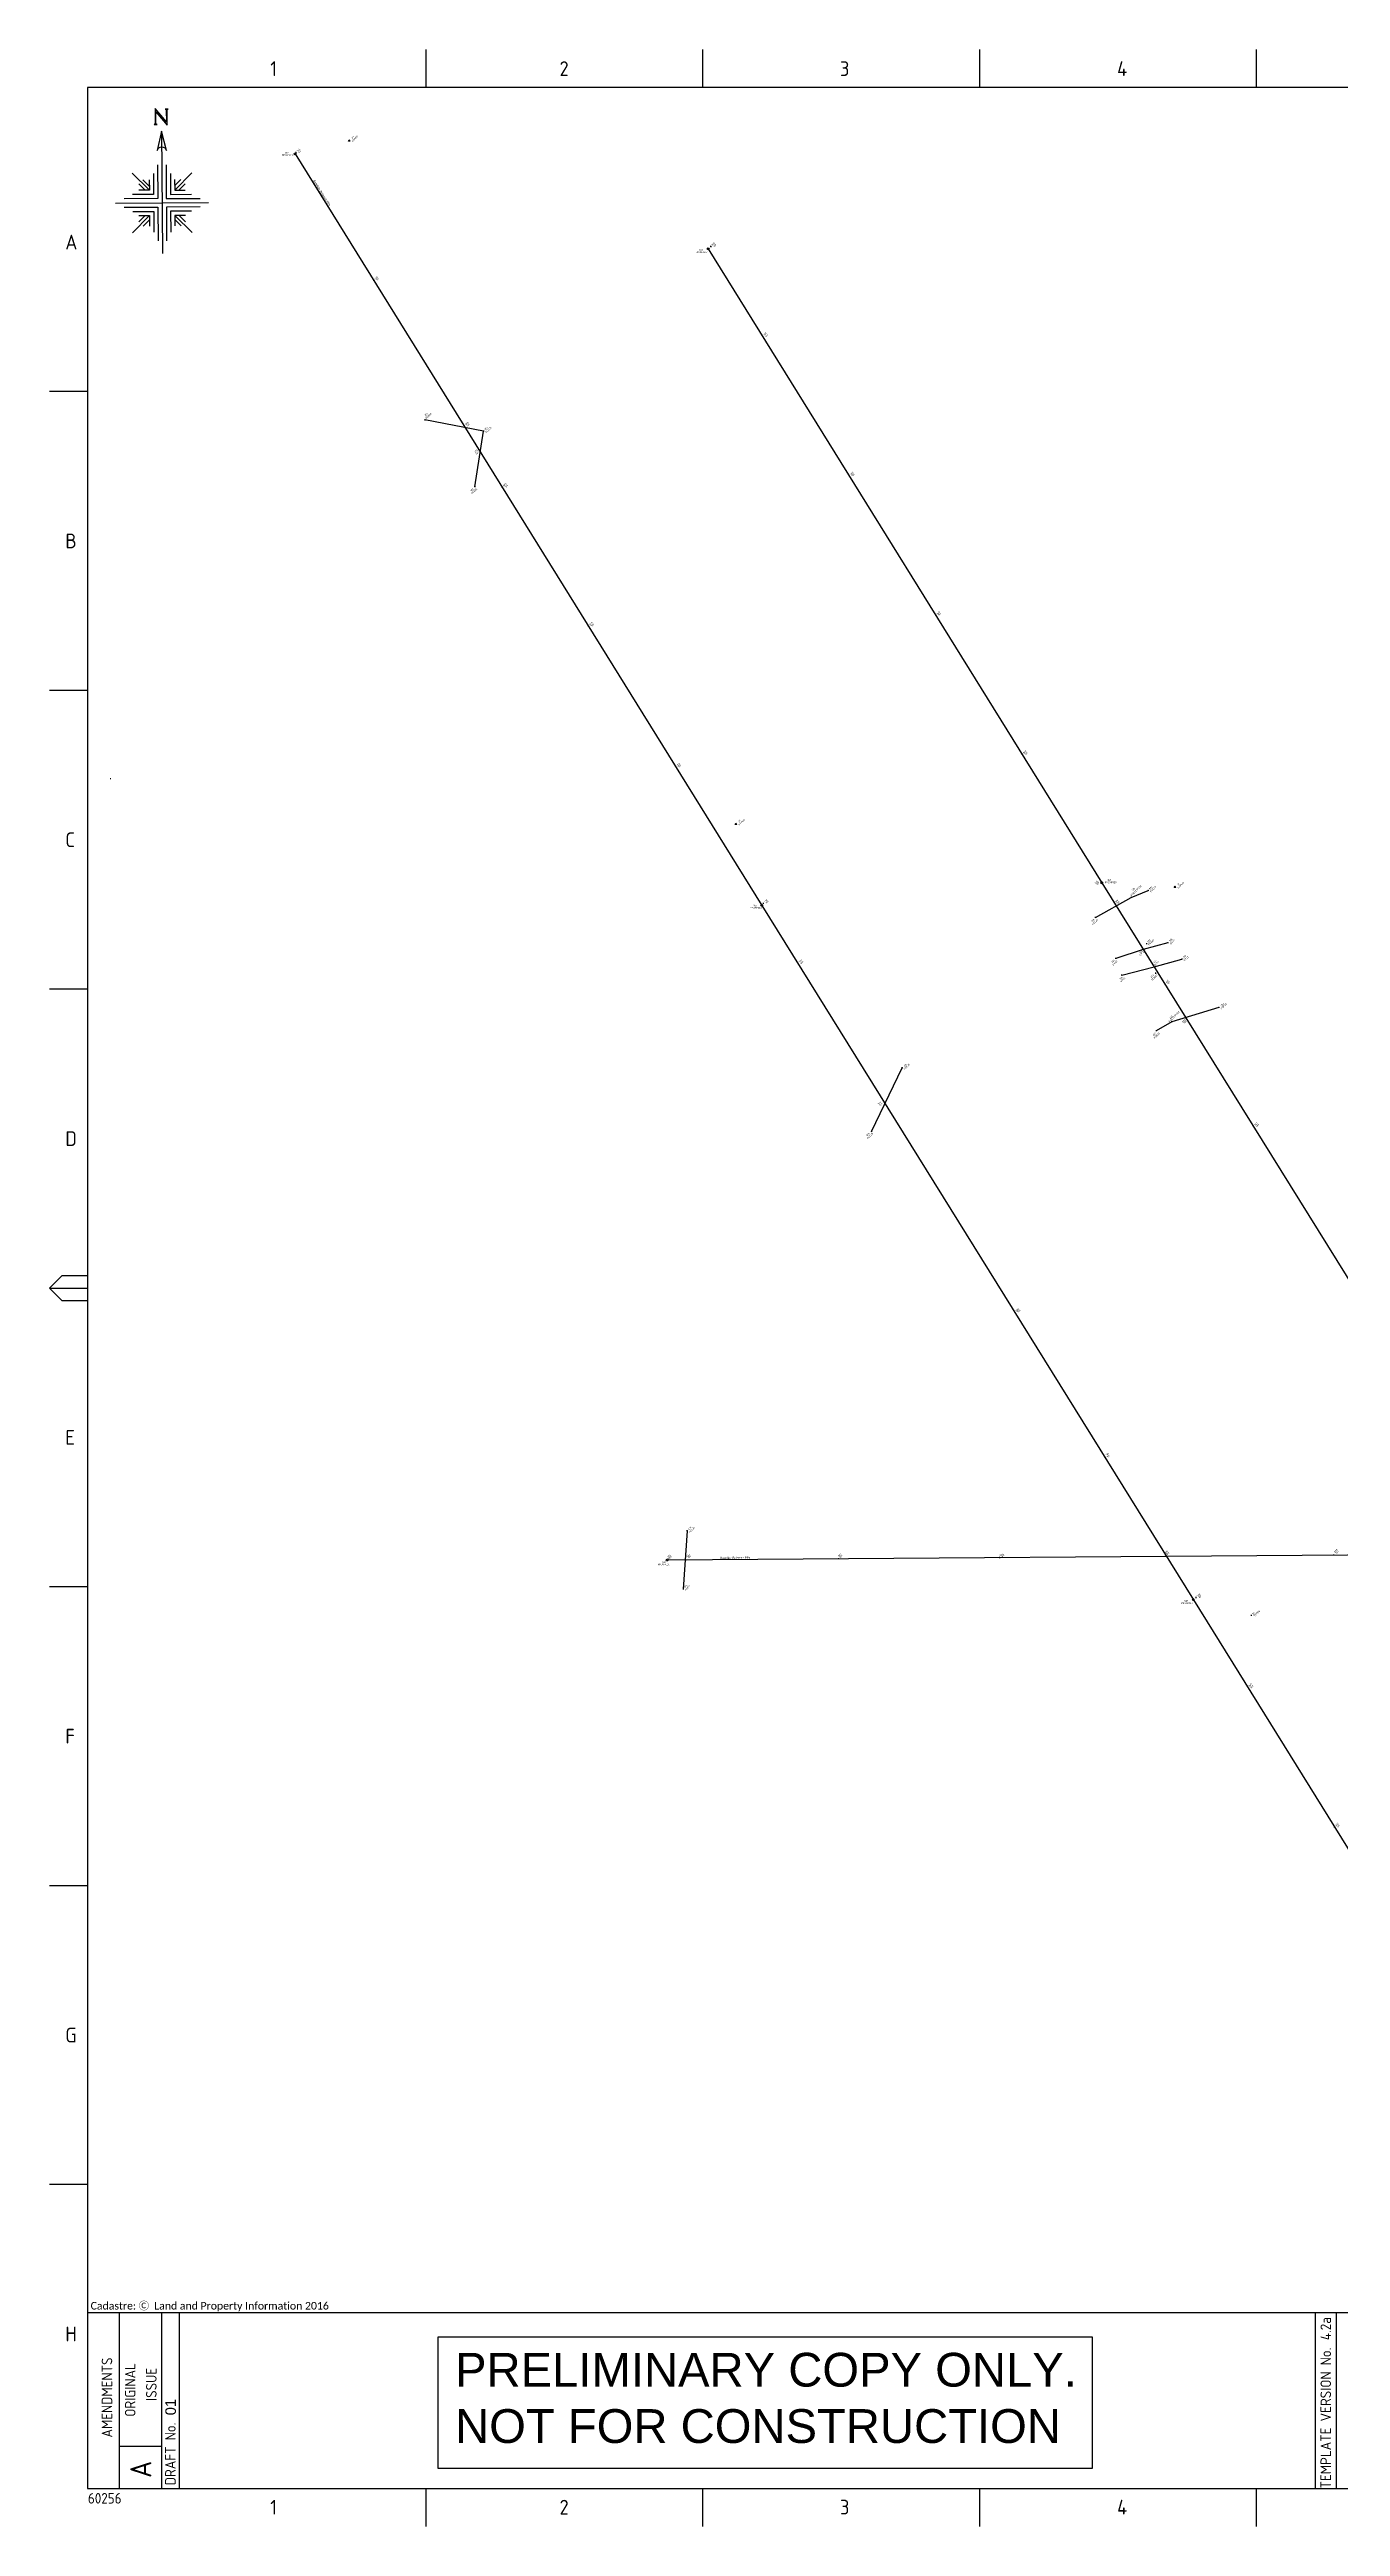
# Paper-space layout 'Survey' of a CAD drawing. Header units: metres. Extents: x -21 to 1959, y -319 to 1237.
# Drawn here: x -21 to 285, y -3 to 583 of the extents above; entities that cross this region are included whole.
import ezdxf
from ezdxf.enums import TextEntityAlignment as Align

# ---------------------------------------------------------------- set-up
doc = ezdxf.new("R2010")
doc.units = ezdxf.units.M
doc.linetypes.add('Cable Exist OH', pattern=[1, 1, 0])
doc.layers.get('0').update_dxf_attribs({"color": 6})
for name, color, linetype in [('Notes', 7, 'Continuous'), ('SupportsUG_SP_EXT', 7, 'Continuous'), ('TEXT1', 7, 'Continuous')]:
    doc.layers.add(name, color=color, linetype=linetype)
doc.styles.add('ARIAL', font='arial.ttf', dxfattribs={"height": 2})
doc.styles.add('iecISOCP', font='isocp.shx')
doc.styles.get("Standard").update_dxf_attribs({"font": 'arial.ttf'})

# ---------------------------------------------------------------- blocks, each defined once
blk = doc.blocks.new('A$C30A46249')
at = {"color": 7, "lineweight": -3, "insert": (6.92, 4.97), "char_height": 1.79, "attachment_point": 7, "line_spacing_factor": 1.2}
blk.add_mtext('{\\fCalibri|b0|i0|c0|p34;\\C256;Cadastre: \\fMS Gothic|b0|i0|c128|p49;\\C250;\\c2236962;Ⓒ\\fMS Gothic|b0|i0|c0|p49; \\fCalibri|b0|i0|c0|p34;\\C256;Land and Property Information 2016}', dxfattribs=at)
blk = doc.blocks.new('A1_FRAME_TITLE')
at = {"layer": 'Notes', "linetype": 'Continuous'}
for p, q in [((89.14, 574.39), (89.14, 583.39)), ((154.65, 574.39), (154.65, 583.39)), ((220.16, 574.39), (220.16, 583.39)), ((285.67, 574.39), (285.67, 583.39)), ((9, 502.43), (0, 502.43)), ((8.99, 431.68), (0, 431.68)), ((8.99, 360.93), (0, 360.93)), ((0, 290.18), (3, 293.18)), ((0, 290.18), (9, 290.18)), ((3, 287.18), (0, 290.18)), ((3, 293.18), (8.99, 293.18)), ((8.99, 287.18), (3, 287.18)), ((9, 219.43), (0, 219.43)), ((9, 148.68), (0, 148.68)), ((9, 77.93), (0, 77.93)), ((89.14, -3.03), (89.14, 5.97)), ((154.65, -3.03), (154.65, 5.97)), ((220.16, -3.03), (220.16, 5.97)), ((285.67, -3.03), (285.67, 5.97))]:
    blk.add_line(p, q, dxfattribs=at)
at = {"layer": 'Notes', "color": 3, "linetype": 'Continuous'}
for p, q in [((9, 574.39), (9, 5.97)), ((16.59, 5.97), (16.59, 47.62)), ((26.59, 5.97), (26.59, 47.62)), ((30.74, 5.98), (30.74, 47.62)), ((299.54, 47.62), (299.54, 5.97)), ((304.54, 47.62), (304.54, 5.97)), ((16.59, 15.97), (26.59, 15.97))]:
    blk.add_line(p, q, dxfattribs=at)
at = {"layer": 'Notes', "color": 3, "linetype": 'Continuous', "flags": 128}
for points in [[(149.5, 574.39), (9, 574.39)], [(824.37, 574.39), (149.5, 574.39)], [(9, 47.62), (123.8, 47.62)], [(123.8, 47.62), (824.37, 47.62)], [(9, 5.97), (123.8, 5.97)], [(123.8, 5.97), (824.37, 5.97)]]:
    blk.add_lwpolyline(points, dxfattribs=at)
blk.add_attdef('DRAFT_NUM', (29.9, 23.29), '', height=2.5, rotation=90)
at = {"layer": 'Notes', "color": 7, "style": 'iecISOCP'}
for s, p in [('1', (52.24, 577.12)), ('2', (120.7, 577.12)), ('3', (187.09, 577.12)), ('4', (252.67, 577.12)), ('A', (3.74, 536.06)), ('B', (3.74, 465.31)), ('C', (3.74, 394.56)), ('D', (3.74, 323.81)), ('E', (3.74, 253.06)), ('F', (3.74, 182.31)), ('G', (3.74, 111.56)), ('H', (3.74, 40.81)), ('1', (52.24, -0.22)), ('2', (120.7, -0.22)), ('3', (187.09, -0.2)), ('4', (252.67, -0.22))]:
    blk.add_text(s, height=3.5, dxfattribs=at).set_placement(p)
for s, height, p in [('AMENDMENTS', 2.5, (14.84, 18.02)), ('ORIGINAL', 2.5, (20.34, 22.94)), ('ISSUE', 2.5, (25.34, 26.69)), ('DRAFT No.', 2.5, (29.84, 6.74)), ('A', 5, (24.09, 8.47))]:
    blk.add_text(s, height=height, rotation=90, dxfattribs=at).set_placement(p)
blk.add_text('TEMPLATE VERSION No.', height=2.5, rotation=90, dxfattribs=at).set_placement((302.04, 5.97), align=Align.MIDDLE_LEFT)
at = {"layer": 'Notes', "color": 7, "style": 'iecISOCP', "flags": 8}
blk.add_attdef('VERSION_NO', text='', height=2.5, rotation=90, dxfattribs=at).set_placement((302.04, 43.81), align=Align.MIDDLE_CENTER)
at = {"layer": 'Notes', "color": 7, "style": 'iecISOCP'}
for tag, p in [('CAP_NO', (513.19, 43.46)), ('IE_NUM', (513.05, 37.81)), ('REF_No_1', (335.24, 32.31)), ('REF_1', (362.52, 32.31)), ('GEN_WO', (441.71, 31.76)), ('HV_SWITCH', (513.46, 32.16)), ('REF_No_2', (335.24, 26.31)), ('REF_2', (362.52, 26.31)), ('OH_WO', (441.71, 25.81)), ('UBD_REF', (513.05, 25.83)), ('REF_No_3', (335.24, 20.31)), ('REF_3', (362.52, 20.31)), ('UG_WO', (441.71, 20.05)), ('GIS_MAP_No', (513.05, 20.04)), ('REF_No_4', (335.24, 14.31)), ('REF_4', (362.52, 14.31)), ('SUB_WO', (441.71, 13.81)), ('HV_OP_DIAG', (513.33, 14.2)), ('LGA', (512.95, 7.78))]:
    blk.add_attdef(tag, p, '', height=2.5, dxfattribs=at)
at = {"layer": 'Notes', "style": 'iecISOCP'}
for tag, p in [('T1', (684.37, 39.47)), ('T2', (684.37, 34.35)), ('T3', (684.37, 28.92)), ('T4', (684.37, 23.66)), ('T5', (684.37, 18.23)), ('T6', (684.37, 12.97))]:
    blk.add_attdef(tag, text='', height=3.5, dxfattribs=at).set_placement(p, align=Align.CENTER)
at = {"layer": 'Notes', "color": 7, "style": 'iecISOCP'}
for tag, p in [('scale', (567.76, 33.27)), ('DRAWN', (567.76, 24.93)), ('DATE', (567.76, 16.88)), ('CHD', (567.76, 8.37)), ('DESIGN', (605.62, 9.15))]:
    blk.add_attdef(tag, text='', height=2.5, dxfattribs=at).set_placement(p, align=Align.CENTER)
at = {"layer": 'Notes', "color": 4, "style": 'iecISOCP'}
blk.add_attdef('NUM', text='', height=7, dxfattribs=at).set_placement((792.37, 20.12), align=Align.MIDDLE_CENTER)
at = {"layer": 'Notes', "color": 1, "style": 'iecISOCP'}
blk.add_attdef('REV', text='', height=5, dxfattribs=at).set_placement((820.05, 17.1), align=Align.CENTER)
at = {"layer": 'Notes', "color": 7, "style": 'iecISOCP'}
for tag, p in [('NS', (790.71, 8.12)), ('SHTS', (805.41, 8.12))]:
    blk.add_attdef(tag, text='', height=2.5, dxfattribs=at).set_placement(p, align=Align.MIDDLE)
at = {"layer": 'Notes', "style": 'iecISOCP'}
blk.add_attdef('ExportID', (9.08, 2.39), '', height=2.5, dxfattribs=at)
at = {"layer": 'Notes', "style": 'iecISOCP', "flags": 1}
for tag, p in [('ProjectType', (14.17, -26.8)), ('ProjectNumber', (23.56, -26.82)), ('DrawingNumber', (35.51, -26.8)), ('ProjectDescription', (47.56, -26.83)), ('ExportDate', (60.28, -26.79)), ('ExportUserName', (69.15, -26.8)), ('DesignerCompanyName', (81.48, -26.79)), ('ExportAreaOfInterest', (97.1, -26.81)), ('GIS_SUCCESS', (112, -26.78)), ('CAD_SUCCESS', (121.79, -26.78)), ('DEPOTCODE', (132.11, -26.88)), ('ExportCategories', (140.08, -26.8)), ('Comments', (154.38, -26.88))]:
    blk.add_attdef(tag, p, '', height=1, dxfattribs=at)
blk = doc.blocks.new('NorthPnt 8 (NP8)')
at = {"color": 1, "linetype": 'Continuous'}
for points in [[(-1.76, 1.59), (-1.09, 1.59, -0.414214), (-1.33, 1.83), (-1.33, 4.58), (1.32, 1.41), (1.32, 4.95, -0.408188), (1.56, 5.18), (0.89, 5.18, -0.408188), (1.13, 4.95), (1.13, 2.2), (-1.52, 5.37), (-1.52, 1.83, -0.414214), (-1.76, 1.59)], [(-1.09, -4.63, -0.801248), (1.09, -4.63), (0, 0), (-1.09, -4.63)]]:
    blk.add_lwpolyline(points, format="xyb", dxfattribs=at)
for points in [[(0, 0), (0, -29)], [(-11, -17), (11, -17)]]:
    blk.add_lwpolyline(points, dxfattribs=at)
at = {"color": 8, "linetype": 'Continuous'}
for points in [[(-1, -8), (-1, -16), (-9, -16)], [(-3, -14), (-7.07, -9.93)], [(-2, -10.03), (-2, -15), (-6.96, -15)], [(-3, -11.5), (-3, -14), (-5.5, -14)], [(-3, -13), (-4.5, -11.5)], [(1, -8), (1, -16)], [(2, -10.03), (2, -15)], [(3, -14), (7.07, -9.93)], [(3, -11.5), (3, -14)], [(3, -13), (4.5, -11.5)], [(-4, -14), (-5.5, -12.5)], [(1, -16), (9, -16)], [(2, -15), (6.96, -15)], [(3, -14), (5.49, -14)], [(4, -14), (5.5, -12.5)], [(-9, -18), (-1, -18)], [(-3, -20), (-7.07, -24.07)], [(-6.96, -19), (-2, -19)], [(-5.5, -20), (-3, -20), (-3, -22.5)], [(-4, -20), (-5.5, -21.5)], [(-3, -21), (-4.5, -22.5)], [(-2, -19), (-2, -23.96)], [(-1, -18), (-1, -26)], [(9, -18), (1, -18), (1, -26)], [(6.96, -19), (2, -19), (2, -23.96)], [(3, -20), (7.07, -24.07)], [(5.49, -20), (3, -20), (3, -22.5)], [(3, -21), (4.5, -22.5)], [(4, -20), (5.5, -21.5)]]:
    blk.add_lwpolyline(points, dxfattribs=at)
blk = doc.blocks.new('statn')
at = {"linetype": 'Continuous'}
blk.add_line((-1, 0.6), (1, 0.7), dxfattribs=at)
for q in [(-1, 0.6), (1, 0.7)]:
    blk.add_line((0.1, -1.1), q)
blk = doc.blocks.new('POWER POLE')
h = blk.add_hatch(color=256)
h.paths.add_polyline_path([(-1, 0, 1), (1, 0, 1)])
h.paths.add_polyline_path([(0.7, 0, -1), (-0.7, 0, -1)], flags=16)
for radius in [0.996, 0.563]:
    blk.add_circle((0, 0), radius)
at = {"layer": 'TEXT1', "style": 'ARIAL'}
blk.add_text('PP', height=0.56, rotation=302.7042, dxfattribs=at).set_placement((-0.5, 0.3))

psp = doc.layouts.new('Survey')

# ---------------------------------------------------------------- linework, layer by layer
at = {"color": 7, "linetype": 'Cable Exist OH'}
psp.add_line((-6.18, 410.79), (-6.01, 410.79), dxfattribs=at)
at = {"layer": 'Notes'}
for p, q in [((37.57, 558.79), (37.57, 558.59)), ((37.57, 558.69), (148.02, 380.76)), ((37.75, 559.08), (37.75, 558.88)), ((50.4, 561.87), (50.4, 561.67)), ((135.33, 536.32), (135.33, 536.12)), ((135.33, 536.22), (228.47, 386.13)), ((135.93, 536.84), (135.93, 536.64)), ((56.16, 528.84), (56.16, 528.64)), ((148.21, 515.57), (148.21, 515.37)), ((68.28, 495.8), (68.28, 495.6)), ((82.16, 493.07), (68.28, 495.7)), ((77.57, 494.36), (77.57, 494.16)), ((80.13, 479.89), (82.16, 493.07)), ((82.16, 493.17), (82.16, 492.97)), ((81.02, 488.8), (81.02, 488.6)), ((168.71, 482.54), (168.71, 482.34)), ((80.13, 479.99), (80.13, 479.79)), ((86.55, 479.88), (86.55, 479.68)), ((106.98, 446.97), (106.98, 446.77)), ((189.2, 449.52), (189.2, 449.32)), ((209.62, 416.61), (209.62, 416.41)), ((127.69, 413.62), (127.69, 413.42)), ((141.89, 400.11), (141.89, 399.91)), ((148.38, 381.34), (148.38, 381.14)), ((226.96, 377.89), (235.44, 382.67)), ((228.28, 386.42), (228.28, 386.22)), ((228.47, 386.23), (228.47, 386.03)), ((228.47, 386.13), (327.26, 227.26)), ((235.44, 382.67), (239.46, 384.31)), ((235.44, 382.77), (235.44, 382.57)), ((239.46, 384.41), (239.46, 384.21)), ((245.84, 385.18), (245.84, 384.98)), ((148.02, 380.86), (148.02, 380.66)), ((148.02, 380.76), (250.16, 216.36)), ((226.96, 377.99), (226.96, 377.79)), ((231.88, 380.75), (231.88, 380.55)), ((238.29, 370.34), (231.78, 368.19)), ((244.11, 371.9), (238.29, 370.34)), ((238.29, 370.44), (238.29, 370.24)), ((239.09, 371.77), (239.09, 371.57)), ((244.11, 372), (244.11, 371.8)), ((156.54, 367.14), (156.54, 366.94)), ((231.78, 368.29), (231.78, 368.09)), ((233.2, 364.23), (240.87, 366.19)), ((233.2, 364.33), (233.2, 364.13)), ((240.87, 366.19), (247.45, 368.02)), ((240.87, 366.29), (240.87, 366.09)), ((241.2, 364.8), (241.2, 364.6)), ((247.45, 368.12), (247.45, 367.92)), ((243.36, 362.29), (243.36, 362.09)), ((245.04, 353.2), (241.35, 351.07)), ((256.2, 356.58), (245.04, 353.2)), ((245.04, 353.3), (245.04, 353.1)), ((248.41, 354.17), (248.41, 353.97)), ((256.2, 356.68), (256.2, 356.48)), ((241.35, 351.17), (241.35, 350.97)), ((173.99, 327.22), (181.2, 342.31)), ((181.2, 342.41), (181.2, 342.21)), ((176.98, 334.24), (176.98, 334.04)), ((264.37, 328.5), (264.37, 328.3)), ((173.99, 327.32), (173.99, 327.12)), ((207.9, 284.49), (207.9, 284.29)), ((229.16, 250.26), (229.16, 250.06)), ((130.32, 232.66), (129.4, 218.91)), ((130.32, 232.76), (130.32, 232.56)), ((327.26, 227.26), (125.62, 225.76)), ((125.62, 225.86), (125.62, 225.66)), ((125.81, 226.09), (125.81, 225.89)), ((129.95, 225.89), (129.95, 225.69)), ((166.17, 226.16), (166.17, 225.96)), ((204.27, 226.45), (204.27, 226.25)), ((243.48, 226.74), (243.48, 226.54)), ((283.37, 227.03), (283.37, 226.83)), ((129.4, 219.01), (129.4, 218.81)), ((250.76, 216.98), (250.76, 216.78)), ((250.16, 216.46), (250.16, 216.26)), ((250.16, 216.36), (343.3, 66.27)), ((263.84, 212.77), (263.84, 212.57)), ((263.04, 195.7), (263.04, 195.5)), ((283.54, 162.67), (283.54, 162.47))]:
    psp.add_line(p, q, dxfattribs=at)
for points in [[(37.67, 558.69), (37.57, 558.69), (37.47, 558.69)], [(37.85, 558.98), (37.75, 558.98), (37.65, 558.98)], [(50.5, 561.77), (50.4, 561.77), (50.3, 561.77)], [(135.43, 536.22), (135.33, 536.22), (135.23, 536.22)], [(136.03, 536.74), (135.93, 536.74), (135.83, 536.74)], [(56.26, 528.74), (56.16, 528.74), (56.06, 528.74)], [(148.31, 515.47), (148.21, 515.47), (148.11, 515.47)], [(68.38, 495.7), (68.28, 495.7), (68.18, 495.7)], [(77.67, 494.26), (77.57, 494.26), (77.47, 494.26)], [(82.26, 493.07), (82.16, 493.07), (82.06, 493.07)], [(81.12, 488.7), (81.02, 488.7), (80.92, 488.7)], [(168.81, 482.44), (168.71, 482.44), (168.61, 482.44)], [(80.23, 479.89), (80.13, 479.89), (80.03, 479.89)], [(86.65, 479.78), (86.55, 479.78), (86.45, 479.78)], [(107.08, 446.87), (106.98, 446.87), (106.88, 446.87)], [(189.3, 449.42), (189.2, 449.42), (189.1, 449.42)], [(209.72, 416.51), (209.62, 416.51), (209.52, 416.51)], [(127.79, 413.52), (127.69, 413.52), (127.59, 413.52)], [(141.99, 400.01), (141.89, 400.01), (141.79, 400.01)], [(148.48, 381.24), (148.38, 381.24), (148.28, 381.24)], [(228.38, 386.32), (228.28, 386.32), (228.18, 386.32)], [(228.57, 386.13), (228.47, 386.13), (228.37, 386.13)], [(235.54, 382.67), (235.44, 382.67), (235.34, 382.67)], [(239.56, 384.31), (239.46, 384.31), (239.36, 384.31)], [(245.94, 385.08), (245.84, 385.08), (245.74, 385.08)], [(148.12, 380.76), (148.02, 380.76), (147.92, 380.76)], [(227.06, 377.89), (226.96, 377.89), (226.86, 377.89)], [(231.98, 380.65), (231.88, 380.65), (231.78, 380.65)], [(238.39, 370.34), (238.29, 370.34), (238.19, 370.34)], [(239.19, 371.67), (239.09, 371.67), (238.99, 371.67)], [(244.21, 371.9), (244.11, 371.9), (244.01, 371.9)], [(156.64, 367.04), (156.54, 367.04), (156.44, 367.04)], [(231.88, 368.19), (231.78, 368.19), (231.68, 368.19)], [(233.3, 364.23), (233.2, 364.23), (233.1, 364.23)], [(240.97, 366.19), (240.87, 366.19), (240.77, 366.19)], [(241.3, 364.7), (241.2, 364.7), (241.1, 364.7)], [(247.55, 368.02), (247.45, 368.02), (247.35, 368.02)], [(243.46, 362.19), (243.36, 362.19), (243.26, 362.19)], [(245.14, 353.2), (245.04, 353.2), (244.94, 353.2)], [(248.51, 354.07), (248.41, 354.07), (248.31, 354.07)], [(256.3, 356.58), (256.2, 356.58), (256.1, 356.58)], [(241.45, 351.07), (241.35, 351.07), (241.25, 351.07)], [(181.3, 342.31), (181.2, 342.31), (181.1, 342.31)], [(177.08, 334.14), (176.98, 334.14), (176.88, 334.14)], [(264.47, 328.4), (264.37, 328.4), (264.27, 328.4)], [(174.09, 327.22), (173.99, 327.22), (173.89, 327.22)], [(208, 284.39), (207.9, 284.39), (207.8, 284.39)], [(229.26, 250.16), (229.16, 250.16), (229.06, 250.16)], [(130.42, 232.66), (130.32, 232.66), (130.22, 232.66)], [(125.72, 225.76), (125.62, 225.76), (125.52, 225.76)], [(125.91, 225.99), (125.81, 225.99), (125.71, 225.99)], [(130.05, 225.79), (129.95, 225.79), (129.85, 225.79)], [(166.27, 226.06), (166.17, 226.06), (166.07, 226.06)], [(204.37, 226.35), (204.27, 226.35), (204.17, 226.35)], [(243.58, 226.64), (243.48, 226.64), (243.38, 226.64)], [(283.47, 226.93), (283.37, 226.93), (283.27, 226.93)], [(129.5, 218.91), (129.4, 218.91), (129.3, 218.91)], [(250.26, 216.36), (250.16, 216.36), (250.06, 216.36)], [(250.86, 216.88), (250.76, 216.88), (250.66, 216.88)], [(263.94, 212.67), (263.84, 212.67), (263.74, 212.67)], [(263.14, 195.6), (263.04, 195.6), (262.94, 195.6)], [(283.64, 162.57), (283.54, 162.57), (283.44, 162.57)]]:
    psp.add_lwpolyline(points, dxfattribs=at)
at = {"layer": 'Notes', "color": 1, "linetype": 'Continuous'}
psp.add_lwpolyline([(71.44, 41.89), (226.24, 41.89), (226.24, 10.71), (71.44, 10.71)], close=True, dxfattribs=at)

# ---------------------------------------------------------------- block references
at = {"layer": 'Notes', "color": 4, "rotation": 0.3517534838119972}
psp.add_blockref('NorthPnt 8 (NP8)', (5.98, 564.1), dxfattribs=at)
at = {"layer": 'Notes', "xscale": 0.2, "yscale": 0.2, "zscale": 0.2, "rotation": 57.29577951308232}
for name, p in [('POWER POLE', (37.57, 558.69)), ('statn', (50.4, 561.77)), ('POWER POLE', (135.33, 536.22)), ('statn', (141.89, 400.01)), ('POWER POLE', (228.48, 386.11)), ('statn', (245.84, 385.08)), ('POWER POLE', (148.02, 380.76)), ('POWER POLE', (125.62, 225.76)), ('POWER POLE', (250.16, 216.36))]:
    psp.add_blockref(name, p, dxfattribs=at)
at = {"layer": 'Notes'}
psp.add_blockref('A$C30A46249', (-17.75, 42.91), dxfattribs=at)
at = {"layer": 'SupportsUG_SP_EXT'}
ref = psp.add_blockref('A1_FRAME_TITLE', (-20.55, 0), dxfattribs=at)
ref.add_attrib('ExportID', '60256', (-11.47, 2.39), dxfattribs={"layer": 'Notes', "height": 2.5, "style": 'iecISOCP'})
ref.add_attrib('VERSION_NO', '4.2a', dxfattribs={"layer": 'Notes', "color": 7, "height": 2.5, "rotation": 90, "style": 'iecISOCP'}).set_placement((281.49, 43.81), align=Align.MIDDLE_CENTER)
ref.add_attrib('DRAFT_NUM', '01', (9.35, 23.29), dxfattribs={"layer": '0', "height": 2.5, "rotation": 90})

# ---------------------------------------------------------------- texts
at = {"layer": 'Notes'}
for s, height, rotation, p in [('STPEG', 0.404, 45, (51.21, 561.45)), ('351', 0.381, 45, (38.17, 559.13)), ('KP', 0.404, 45, (38.56, 558.82)), ('18', 0.381, 45, (51.1, 562.23)), ('Baseline Between PPs', 0.5, 301.83071, (41.82, 552.33)), ('342', 0.381, 45, (136.35, 536.9)), ('KP', 0.404, 45, (136.82, 536.61)), ('366', 0.381, 45, (56.58, 528.9)), ('SH', 0.404, 45, (56.97, 528.63)), ('347', 0.381, 45, (148.64, 515.62)), ('SH', 0.404, 45, (149.01, 515.23)), ('365', 0.381, 45, (68.4, 496.52)), ('FCE26', 0.404, 45, (68.64, 495.89)), ('364', 0.381, 45, (77.99, 494.41)), ('SH', 0.404, 45, (78.36, 494.13)), ('363', 0.381, 45, (82.59, 493.22)), ('FCE26', 0.404, 45, (82.83, 492.6)), ('361', 0.381, 45, (80.15, 487.88)), ('SH', 0.404, 45, (80.5, 487.5)), ('346', 0.381, 45, (169.13, 482.59)), ('SH', 0.404, 45, (169.48, 482.24)), ('362', 0.381, 45, (79.24, 478.71)), ('FCE26', 0.404, 45, (79.48, 478.08)), ('360', 0.381, 45, (86.98, 479.93)), ('SH', 0.404, 45, (87.43, 479.57)), ('359', 0.381, 45, (107.41, 447.03)), ('SH', 0.404, 45, (107.83, 446.69)), ('345', 0.381, 45, (189.62, 449.57)), ('SH', 0.404, 45, (189.94, 449.25)), ('344', 0.381, 45, (210.05, 416.66)), ('SH', 0.404, 45, (210.42, 416.28)), ('358', 0.381, 45, (128.11, 413.67)), ('SH', 0.404, 45, (128.44, 413.32)), ('17', 0.381, 45, (142.64, 400.42)), ('STPEG', 0.404, 45, (142.69, 399.68)), ('352', 0.381, 45, (148.81, 381.4)), ('KP', 0.404, 45, (149.19, 381.09)), ('341', 0.381, 45, (227.04, 385.8)), ('KP', 0.404, 45, (227.44, 385.57)), ('340', 0.381, 45, (231.75, 381.32)), ('SH', 0.404, 45, (232.21, 381)), ('FCE23*FCE2', 0.404, 45, (235.53, 382.88)), ('330', 0.381, 45, (235.75, 384.08)), ('332', 0.381, 45, (239.88, 384.46)), ('FCE23', 0.404, 45, (240.12, 383.84)), ('15', 0.381, 45, (246.52, 385.51)), ('STPEG', 0.404, 45, (246.65, 384.75)), ('329', 0.381, 45, (226.18, 376.74)), ('FCE23', 0.404, 45, (226.42, 376.12)), ('334', 0.381, 45, (237.48, 369.26)), ('DY10', 0.404, 45, (237.62, 368.73)), ('331', 0.381, 45, (239.44, 371.92)), ('FCE24', 0.404, 45, (239.68, 371.3)), ('333', 0.381, 45, (244.6, 372.1)), ('DY10', 0.404, 45, (244.83, 371.46)), ('356', 0.381, 45, (156.97, 367.2)), ('SH', 0.404, 45, (157.35, 366.83)), ('335', 0.381, 45, (230.98, 367.11)), ('DY10', 0.404, 45, (231.2, 366.46)), ('336', 0.381, 45, (232.85, 363.09)), ('DY11', 0.404, 45, (233.07, 362.57)), ('328', 0.381, 45, (240.23, 363.55)), ('FCE22', 0.404, 45, (240.47, 362.92)), ('337', 0.381, 45, (240.9, 367.04)), ('DY11', 0.404, 45, (241.12, 366.4)), ('338', 0.381, 45, (247.87, 368.18)), ('DY11', 0.404, 45, (248.09, 367.54)), ('339', 0.381, 45, (243.78, 362.34)), ('SH', 0.404, 45, (244.13, 362.04)), ('FCE20*FCE2', 0.404, 45, (244.54, 353.06)), ('315', 0.381, 45, (244.72, 353.85)), ('313', 0.381, 45, (247.69, 353.02)), ('SH', 0.404, 45, (248.04, 352.73)), ('FCE20', 0.404, 45, (256.87, 356.11)), ('314', 0.381, 45, (256.85, 356.84)), ('327', 0.381, 45, (240.77, 349.8)), ('FCE20', 0.404, 45, (241.01, 349.17)), ('355', 0.381, 45, (181.77, 342.52)), ('FCE25', 0.404, 45, (181.86, 341.84)), ('353', 0.381, 45, (175.67, 333.51)), ('SH', 0.404, 45, (176.08, 333.22)), ('312', 0.381, 45, (264.79, 328.56)), ('SH', 0.404, 45, (265.21, 328.25)), ('354', 0.381, 45, (172.92, 326.08)), ('FCE25', 0.404, 45, (173.16, 325.45)), ('350', 0.381, 45, (208.32, 284.54)), ('SH', 0.404, 45, (208.73, 284.25)), ('349', 0.381, 45, (229.59, 250.31)), ('SH', 0.404, 45, (229.95, 249.92)), ('324', 0.381, 45, (130.74, 232.82)), ('FCE21', 0.404, 45, (130.98, 232.19)), ('318', 0.381, 45, (125.88, 226.26)), ('KP', 0.404, 45, (126.29, 226.02)), ('323', 0.381, 45, (130.38, 226.4)), ('SH', 0.404, 45, (130.75, 226.08)), ('Baseline Between PPs', 0.5, 0.42593, (138.21, 226.04)), ('322', 0.381, 45, (166.27, 226.5)), ('SH', 0.404, 45, (166.61, 226.22)), ('321', 0.381, 45, (204.52, 226.69)), ('SH', 0.404, 45, (204.91, 226.42)), ('320', 0.381, 45, (243.61, 227.2)), ('SH', 0.404, 45, (243.96, 226.88)), ('319', 0.381, 45, (283.67, 227.54)), ('SH', 0.404, 45, (284.04, 227.23)), ('325', 0.381, 45, (129.82, 219.06)), ('FCE21', 0.404, 45, (130.06, 218.44)), ('342', 0.381, 45, (251.18, 217.03)), ('KP', 0.404, 45, (251.65, 216.74)), ('16', 0.381, 45, (264.24, 212.8)), ('STPEG', 0.404, 45, (264.64, 212.34)), ('347', 0.381, 45, (263.47, 195.76)), ('SH', 0.404, 45, (263.84, 195.36)), ('346', 0.381, 45, (283.96, 162.73)), ('SH', 0.404, 45, (284.31, 162.38))]:
    psp.add_text(s, height=height, rotation=rotation, dxfattribs=at).set_placement(p)
for s, height, p in [('PP3XP019', 0.404, (34.45, 558.16)), ('367', 0.381, (35.17, 558.78)), ('PP3XP017', 0.404, (132.44, 535.24)), ('348', 0.381, (133.14, 535.77)), ('PP3XP016', 0.404, (229.19, 386.02)), ('343', 0.381, (229.83, 386.63)), ('PP3XP018', 0.404, (145.24, 380.01)), ('357', 0.381, (146.06, 380.57)), ('PP3XP015', 0.404, (123.43, 224.55)), ('326', 0.381, (124.41, 225.07)), ('PP3XP017', 0.404, (247.27, 215.37)), ('348', 0.381, (247.97, 215.91))]:
    psp.add_text(s, height=height, dxfattribs=at).set_placement(p)
at = {"layer": 'Notes', "color": 1, "linetype": 'Continuous', "insert": (75.42, 38.08), "char_height": 8, "attachment_point": 1}
psp.add_mtext_dynamic_manual_height_columns('PRELIMINARY COPY ONLY.\\PNOT FOR CONSTRUCTION', width=148.368, gutter_width=4, heights=[0], dxfattribs=at)

doc.saveas('drawing.dxf')
